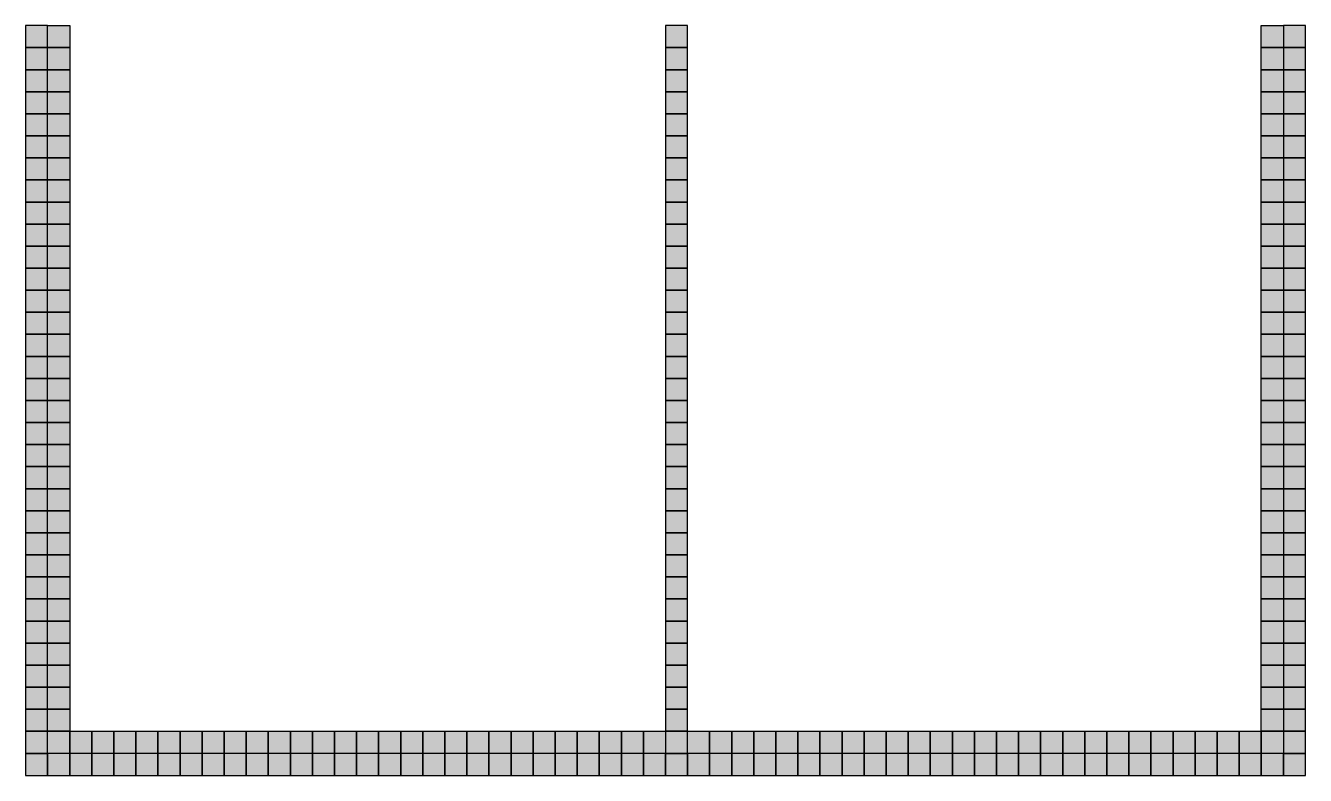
# Model space of a CAD drawing. Header units: inches. Extents: x 0.64 to 6.44, y -0.05 to 7.15.
# Drawn here: x 0.64 to 6.44, y -0.05 to 3.35 of the extents above; entities that cross this region are included whole.
import ezdxf

# ---------------------------------------------------------------- set-up
doc = ezdxf.new("R2010")
doc.units = ezdxf.units.IN
doc.header["$MEASUREMENT"] = 0
doc.layers.add('GRILLA PIXEL', color=7, linetype='Continuous')

# ---------------------------------------------------------------- blocks, each defined once
blk = doc.blocks.new('0-255-255-31-Muro alto')
at = {"layer": 'GRILLA PIXEL', "true_color": 0xffff1f}
h = blk.add_hatch(color=2, dxfattribs=at)
h.dxf.hatch_style = 1
h.paths.add_polyline_path([(0, 0), (-0.1, 0), (-0.1, -0.1), (0, -0.1)])
blk.add_lwpolyline([(-0.1, 0), (-0.1, -0.1), (0, -0.1), (0, 0)], close=True)
blk = doc.blocks.new('0-0-28-112-Muro auxiliar fichas esquinas')
at = {"layer": 'GRILLA PIXEL', "true_color": 0x001c70}
h = blk.add_hatch(color=166, dxfattribs=at)
h.dxf.hatch_style = 1
h.paths.add_polyline_path([(0, 0), (-0.1, 0), (-0.1, -0.1), (0, -0.1)])
blk.add_lwpolyline([(-0.1, 0), (-0.1, -0.1), (0, -0.1), (0, 0)], close=True)
blk = doc.blocks.new('0-255-0-0-Muro dormitorio principal')
h = blk.add_hatch(color=1)
h.dxf.hatch_style = 1
h.paths.add_polyline_path([(0, 0), (-0.1, 0), (-0.1, -0.1), (0, -0.1)])
blk.add_lwpolyline([(-0.1, 0), (-0.1, -0.1), (0, -0.1), (0, 0)], close=True)
blk = doc.blocks.new('0-203-204-205-Ventana principal')
at = {"layer": 'GRILLA PIXEL', "true_color": 0xcbcccd}
h = blk.add_hatch(color=254, dxfattribs=at)
h.dxf.hatch_style = 1
h.paths.add_polyline_path([(0, 0), (-0.1, 0), (-0.1, -0.1), (0, -0.1)])
blk.add_lwpolyline([(-0.1, 0), (-0.1, -0.1), (0, -0.1), (0, 0)], close=True)
blk = doc.blocks.new('1-94-64-02-auxiliar fichas extremo')
at = {"layer": 'GRILLA PIXEL', "true_color": 0x5e4002}
h = blk.add_hatch(color=48, dxfattribs=at)
h.dxf.hatch_style = 1
h.paths.add_polyline_path([(0, 0), (-0.1, 0), (-0.1, -0.1), (0, -0.1)])
blk.add_lwpolyline([(-0.1, 0), (-0.1, -0.1), (0, -0.1), (0, 0)], close=True)
blk = doc.blocks.new('1-99-100-102-auxiliar lado interno')
at = {"lineweight": 70, "true_color": 0x636466}
h = blk.add_hatch(color=251, dxfattribs=at)
h.dxf.hatch_style = 1
h.paths.add_polyline_path([(-0.1, -0.1), (-0.1, 0), (0, 0), (0, -0.1)])
blk.add_lwpolyline([(0, 0), (0, -0.1), (-0.1, -0.1), (-0.1, 0)], close=True)
blk = doc.blocks.new('pixel extremo ventana')
h = blk.add_hatch(color=136)
h.dxf.hatch_style = 1
h.paths.add_polyline_path([(0, 0), (-0.1, 0), (-0.1, -0.1), (0, -0.1)])
blk.add_lwpolyline([(-0.1, 0), (-0.1, -0.1), (0, -0.1), (0, 0)], close=True)

msp = doc.modelspace()

# ---------------------------------------------------------------- block references
for name, p in [('0-255-0-0-Muro dormitorio principal', (0.7412, 3.3495)), ('1-99-100-102-auxiliar lado interno', (0.8412, 3.3495)), ('0-255-255-31-Muro alto', (3.6412, 3.3495)), ('1-99-100-102-auxiliar lado interno', (6.3412, 3.3495)), ('0-255-255-31-Muro alto', (6.4412, 3.3495)), ('0-255-0-0-Muro dormitorio principal', (0.7412, 3.2495)), ('1-99-100-102-auxiliar lado interno', (0.8412, 3.2495)), ('0-255-255-31-Muro alto', (3.6412, 3.2495)), ('1-99-100-102-auxiliar lado interno', (6.3412, 3.2495)), ('0-255-255-31-Muro alto', (6.4412, 3.2495)), ('0-255-0-0-Muro dormitorio principal', (0.7412, 3.1495)), ('1-99-100-102-auxiliar lado interno', (0.8412, 3.1495)), ('0-255-255-31-Muro alto', (3.6412, 3.1495)), ('1-99-100-102-auxiliar lado interno', (6.3412, 3.1495)), ('0-255-255-31-Muro alto', (6.4412, 3.1495)), ('0-255-0-0-Muro dormitorio principal', (0.7412, 3.0495)), ('1-99-100-102-auxiliar lado interno', (0.8412, 3.0495)), ('0-255-255-31-Muro alto', (3.6412, 3.0495)), ('1-99-100-102-auxiliar lado interno', (6.3412, 3.0495)), ('0-255-255-31-Muro alto', (6.4412, 3.0495)), ('0-255-0-0-Muro dormitorio principal', (0.7412, 2.9495)), ('1-99-100-102-auxiliar lado interno', (0.8412, 2.9495)), ('0-255-255-31-Muro alto', (3.6412, 2.9495)), ('1-99-100-102-auxiliar lado interno', (6.3412, 2.9495)), ('0-255-255-31-Muro alto', (6.4412, 2.9495)), ('0-255-0-0-Muro dormitorio principal', (0.7412, 2.8495)), ('1-99-100-102-auxiliar lado interno', (0.8412, 2.8495)), ('0-255-255-31-Muro alto', (3.6412, 2.8495)), ('1-99-100-102-auxiliar lado interno', (6.3412, 2.8495)), ('0-255-255-31-Muro alto', (6.4412, 2.8495)), ('0-255-0-0-Muro dormitorio principal', (0.7412, 2.7495)), ('1-99-100-102-auxiliar lado interno', (0.8412, 2.7495)), ('0-255-255-31-Muro alto', (3.6412, 2.7495)), ('1-99-100-102-auxiliar lado interno', (6.3412, 2.7495)), ('0-255-255-31-Muro alto', (6.4412, 2.7495)), ('0-255-0-0-Muro dormitorio principal', (0.7412, 2.6495)), ('1-99-100-102-auxiliar lado interno', (0.8412, 2.6495)), ('0-255-255-31-Muro alto', (3.6412, 2.6495)), ('1-99-100-102-auxiliar lado interno', (6.3412, 2.6495)), ('0-255-255-31-Muro alto', (6.4412, 2.6495)), ('0-255-0-0-Muro dormitorio principal', (0.7412, 2.5495)), ('1-99-100-102-auxiliar lado interno', (0.8412, 2.5495)), ('0-255-255-31-Muro alto', (3.6412, 2.5495)), ('1-99-100-102-auxiliar lado interno', (6.3412, 2.5495)), ('0-255-255-31-Muro alto', (6.4412, 2.5495)), ('0-255-0-0-Muro dormitorio principal', (0.7412, 2.4495)), ('1-99-100-102-auxiliar lado interno', (0.8412, 2.4495)), ('0-255-255-31-Muro alto', (3.6412, 2.4495)), ('1-99-100-102-auxiliar lado interno', (6.3412, 2.4495)), ('0-255-255-31-Muro alto', (6.4412, 2.4495)), ('0-255-0-0-Muro dormitorio principal', (0.7412, 2.3495)), ('1-99-100-102-auxiliar lado interno', (0.8412, 2.3495)), ('0-255-255-31-Muro alto', (3.6412, 2.3495)), ('1-99-100-102-auxiliar lado interno', (6.3412, 2.3495)), ('0-255-255-31-Muro alto', (6.4412, 2.3495)), ('0-255-0-0-Muro dormitorio principal', (0.7412, 2.2495)), ('1-99-100-102-auxiliar lado interno', (0.8412, 2.2495)), ('0-255-255-31-Muro alto', (3.6412, 2.2495)), ('1-99-100-102-auxiliar lado interno', (6.3412, 2.2495)), ('0-255-255-31-Muro alto', (6.4412, 2.2495)), ('0-255-0-0-Muro dormitorio principal', (0.7412, 2.1495)), ('1-99-100-102-auxiliar lado interno', (0.8412, 2.1495)), ('0-255-255-31-Muro alto', (3.6412, 2.1495)), ('1-99-100-102-auxiliar lado interno', (6.3412, 2.1495)), ('0-255-255-31-Muro alto', (6.4412, 2.1495)), ('0-255-0-0-Muro dormitorio principal', (0.7412, 2.0495)), ('1-99-100-102-auxiliar lado interno', (0.8412, 2.0495)), ('0-255-255-31-Muro alto', (3.6412, 2.0495)), ('1-99-100-102-auxiliar lado interno', (6.3412, 2.0495)), ('0-255-255-31-Muro alto', (6.4412, 2.0495)), ('0-255-0-0-Muro dormitorio principal', (0.7412, 1.9495)), ('1-99-100-102-auxiliar lado interno', (0.8412, 1.9495)), ('0-255-255-31-Muro alto', (3.6412, 1.9495)), ('1-99-100-102-auxiliar lado interno', (6.3412, 1.9495)), ('0-255-255-31-Muro alto', (6.4412, 1.9495)), ('0-255-0-0-Muro dormitorio principal', (0.7412, 1.8495)), ('1-99-100-102-auxiliar lado interno', (0.8412, 1.8495)), ('0-255-255-31-Muro alto', (3.6412, 1.8495)), ('1-99-100-102-auxiliar lado interno', (6.3412, 1.8495)), ('0-255-255-31-Muro alto', (6.4412, 1.8495)), ('0-255-0-0-Muro dormitorio principal', (0.7412, 1.7495)), ('1-99-100-102-auxiliar lado interno', (0.8412, 1.7495)), ('0-255-255-31-Muro alto', (3.6412, 1.7495)), ('1-99-100-102-auxiliar lado interno', (6.3412, 1.7495)), ('0-255-255-31-Muro alto', (6.4412, 1.7495)), ('0-255-0-0-Muro dormitorio principal', (0.7412, 1.6495)), ('1-99-100-102-auxiliar lado interno', (0.8412, 1.6495)), ('0-255-255-31-Muro alto', (3.6412, 1.6495)), ('1-99-100-102-auxiliar lado interno', (6.3412, 1.6495)), ('0-255-255-31-Muro alto', (6.4412, 1.6495)), ('0-255-0-0-Muro dormitorio principal', (0.7412, 1.5495)), ('1-99-100-102-auxiliar lado interno', (0.8412, 1.5495)), ('0-255-255-31-Muro alto', (3.6412, 1.5495)), ('1-99-100-102-auxiliar lado interno', (6.3412, 1.5495)), ('0-255-255-31-Muro alto', (6.4412, 1.5495)), ('0-255-0-0-Muro dormitorio principal', (0.7412, 1.4495)), ('1-99-100-102-auxiliar lado interno', (0.8412, 1.4495)), ('0-255-255-31-Muro alto', (3.6412, 1.4495)), ('1-99-100-102-auxiliar lado interno', (6.3412, 1.4495)), ('0-255-255-31-Muro alto', (6.4412, 1.4495)), ('0-255-0-0-Muro dormitorio principal', (0.7412, 1.3495)), ('1-99-100-102-auxiliar lado interno', (0.8412, 1.3495)), ('0-255-255-31-Muro alto', (3.6412, 1.3495)), ('1-99-100-102-auxiliar lado interno', (6.3412, 1.3495)), ('0-255-255-31-Muro alto', (6.4412, 1.3495)), ('0-255-0-0-Muro dormitorio principal', (0.7412, 1.2495)), ('1-99-100-102-auxiliar lado interno', (0.8412, 1.2495)), ('0-255-255-31-Muro alto', (3.6412, 1.2495)), ('1-99-100-102-auxiliar lado interno', (6.3412, 1.2495)), ('0-255-255-31-Muro alto', (6.4412, 1.2495)), ('0-255-0-0-Muro dormitorio principal', (0.7412, 1.1495)), ('1-99-100-102-auxiliar lado interno', (0.8412, 1.1495)), ('0-255-255-31-Muro alto', (3.6412, 1.1495)), ('1-99-100-102-auxiliar lado interno', (6.3412, 1.1495)), ('0-255-255-31-Muro alto', (6.4412, 1.1495)), ('0-255-0-0-Muro dormitorio principal', (0.7412, 1.0495)), ('1-99-100-102-auxiliar lado interno', (0.8412, 1.0495)), ('0-255-255-31-Muro alto', (3.6412, 1.0495)), ('1-99-100-102-auxiliar lado interno', (6.3412, 1.0495)), ('0-255-255-31-Muro alto', (6.4412, 1.0495)), ('0-255-0-0-Muro dormitorio principal', (0.7412, 0.9495)), ('1-99-100-102-auxiliar lado interno', (0.8412, 0.9495)), ('0-255-255-31-Muro alto', (3.6412, 0.9495)), ('1-99-100-102-auxiliar lado interno', (6.3412, 0.9495)), ('0-255-255-31-Muro alto', (6.4412, 0.9495)), ('0-255-0-0-Muro dormitorio principal', (0.7412, 0.8495)), ('1-99-100-102-auxiliar lado interno', (0.8412, 0.8495)), ('0-255-255-31-Muro alto', (3.6412, 0.8495)), ('1-99-100-102-auxiliar lado interno', (6.3412, 0.8495)), ('0-255-255-31-Muro alto', (6.4412, 0.8495)), ('0-255-0-0-Muro dormitorio principal', (0.7412, 0.7495)), ('1-99-100-102-auxiliar lado interno', (0.8412, 0.7495)), ('0-255-255-31-Muro alto', (3.6412, 0.7495)), ('1-99-100-102-auxiliar lado interno', (6.3412, 0.7495)), ('0-255-255-31-Muro alto', (6.4412, 0.7495)), ('0-255-0-0-Muro dormitorio principal', (0.7412, 0.6495)), ('1-99-100-102-auxiliar lado interno', (0.8412, 0.6495)), ('0-255-255-31-Muro alto', (3.6412, 0.6495)), ('1-99-100-102-auxiliar lado interno', (6.3412, 0.6495)), ('0-255-255-31-Muro alto', (6.4412, 0.6495)), ('0-255-0-0-Muro dormitorio principal', (0.7412, 0.5495)), ('1-99-100-102-auxiliar lado interno', (0.8412, 0.5495)), ('0-255-255-31-Muro alto', (3.6412, 0.5495)), ('1-99-100-102-auxiliar lado interno', (6.3412, 0.5495)), ('0-255-255-31-Muro alto', (6.4412, 0.5495)), ('0-255-0-0-Muro dormitorio principal', (0.7412, 0.4495)), ('1-99-100-102-auxiliar lado interno', (0.8412, 0.4495)), ('0-255-255-31-Muro alto', (3.6412, 0.4495)), ('1-99-100-102-auxiliar lado interno', (6.3412, 0.4495)), ('0-255-255-31-Muro alto', (6.4412, 0.4495)), ('0-255-0-0-Muro dormitorio principal', (0.7412, 0.3495)), ('1-99-100-102-auxiliar lado interno', (0.8412, 0.3495)), ('0-255-255-31-Muro alto', (3.6412, 0.3495)), ('1-99-100-102-auxiliar lado interno', (6.3412, 0.3495)), ('0-255-255-31-Muro alto', (6.4412, 0.3495)), ('0-255-0-0-Muro dormitorio principal', (0.7412, 0.2495)), ('1-99-100-102-auxiliar lado interno', (0.8412, 0.2495)), ('0-255-255-31-Muro alto', (3.6412, 0.2495)), ('1-99-100-102-auxiliar lado interno', (6.3412, 0.2495)), ('0-255-255-31-Muro alto', (6.4412, 0.2495)), ('0-255-0-0-Muro dormitorio principal', (0.7412, 0.1495)), ('1-99-100-102-auxiliar lado interno', (0.8412, 0.1495)), ('1-99-100-102-auxiliar lado interno', (0.9412, 0.1495)), ('1-99-100-102-auxiliar lado interno', (1.0412, 0.1495)), ('1-99-100-102-auxiliar lado interno', (1.1412, 0.1495)), ('1-99-100-102-auxiliar lado interno', (1.2412, 0.1495)), ('1-99-100-102-auxiliar lado interno', (1.3412, 0.1495)), ('1-99-100-102-auxiliar lado interno', (1.4412, 0.1495)), ('1-99-100-102-auxiliar lado interno', (1.5412, 0.1495)), ('1-99-100-102-auxiliar lado interno', (1.6412, 0.1495)), ('1-99-100-102-auxiliar lado interno', (1.7412, 0.1495)), ('1-99-100-102-auxiliar lado interno', (1.8412, 0.1495)), ('1-99-100-102-auxiliar lado interno', (1.9412, 0.1495)), ('1-99-100-102-auxiliar lado interno', (2.0412, 0.1495)), ('1-99-100-102-auxiliar lado interno', (2.1412, 0.1495)), ('1-99-100-102-auxiliar lado interno', (2.2412, 0.1495)), ('1-99-100-102-auxiliar lado interno', (2.3412, 0.1495)), ('1-99-100-102-auxiliar lado interno', (2.4412, 0.1495)), ('1-99-100-102-auxiliar lado interno', (2.5412, 0.1495)), ('1-99-100-102-auxiliar lado interno', (2.6412, 0.1495)), ('1-99-100-102-auxiliar lado interno', (2.7412, 0.1495)), ('1-99-100-102-auxiliar lado interno', (2.8412, 0.1495)), ('1-99-100-102-auxiliar lado interno', (2.9412, 0.1495)), ('1-99-100-102-auxiliar lado interno', (3.0412, 0.1495)), ('1-99-100-102-auxiliar lado interno', (3.1412, 0.1495)), ('1-99-100-102-auxiliar lado interno', (3.2412, 0.1495)), ('1-99-100-102-auxiliar lado interno', (3.3412, 0.1495)), ('1-99-100-102-auxiliar lado interno', (3.4412, 0.1495)), ('1-99-100-102-auxiliar lado interno', (3.5412, 0.1495)), ('0-255-255-31-Muro alto', (3.6412, 0.1495)), ('1-99-100-102-auxiliar lado interno', (3.7412, 0.1495)), ('1-99-100-102-auxiliar lado interno', (3.8412, 0.1495)), ('1-99-100-102-auxiliar lado interno', (3.9412, 0.1495)), ('1-99-100-102-auxiliar lado interno', (4.0412, 0.1495)), ('1-99-100-102-auxiliar lado interno', (4.1412, 0.1495)), ('1-99-100-102-auxiliar lado interno', (4.2412, 0.1495)), ('1-99-100-102-auxiliar lado interno', (4.3412, 0.1495)), ('1-99-100-102-auxiliar lado interno', (4.4412, 0.1495)), ('1-99-100-102-auxiliar lado interno', (4.5412, 0.1495)), ('1-99-100-102-auxiliar lado interno', (4.6412, 0.1495)), ('1-99-100-102-auxiliar lado interno', (4.7412, 0.1495)), ('1-99-100-102-auxiliar lado interno', (4.8412, 0.1495)), ('1-99-100-102-auxiliar lado interno', (4.9412, 0.1495)), ('1-99-100-102-auxiliar lado interno', (5.0412, 0.1495)), ('1-99-100-102-auxiliar lado interno', (5.1412, 0.1495)), ('1-99-100-102-auxiliar lado interno', (5.2412, 0.1495)), ('1-99-100-102-auxiliar lado interno', (5.3412, 0.1495)), ('1-99-100-102-auxiliar lado interno', (5.4412, 0.1495)), ('1-99-100-102-auxiliar lado interno', (5.5412, 0.1495)), ('1-99-100-102-auxiliar lado interno', (5.6412, 0.1495)), ('1-99-100-102-auxiliar lado interno', (5.7412, 0.1495)), ('1-99-100-102-auxiliar lado interno', (5.8412, 0.1495)), ('1-99-100-102-auxiliar lado interno', (5.9412, 0.1495)), ('1-99-100-102-auxiliar lado interno', (6.0412, 0.1495)), ('1-99-100-102-auxiliar lado interno', (6.1412, 0.1495)), ('1-99-100-102-auxiliar lado interno', (6.2412, 0.1495)), ('1-99-100-102-auxiliar lado interno', (6.3412, 0.1495)), ('0-0-28-112-Muro auxiliar fichas esquinas', (6.4412, 0.1495)), ('1-94-64-02-auxiliar fichas extremo', (0.7412, 0.0495)), ('pixel extremo ventana', (0.8412, 0.0494)), ('0-203-204-205-Ventana principal', (0.9412, 0.0495)), ('0-203-204-205-Ventana principal', (1.0412, 0.0495)), ('0-203-204-205-Ventana principal', (1.1412, 0.0495)), ('0-203-204-205-Ventana principal', (1.2412, 0.0495)), ('0-203-204-205-Ventana principal', (1.3412, 0.0495)), ('0-203-204-205-Ventana principal', (1.4412, 0.0495)), ('0-203-204-205-Ventana principal', (1.5412, 0.0495)), ('0-203-204-205-Ventana principal', (1.6412, 0.0495)), ('0-203-204-205-Ventana principal', (1.7412, 0.0495)), ('0-203-204-205-Ventana principal', (1.8412, 0.0495)), ('0-203-204-205-Ventana principal', (1.9412, 0.0495)), ('0-203-204-205-Ventana principal', (2.0412, 0.0495)), ('0-203-204-205-Ventana principal', (2.1412, 0.0495)), ('0-203-204-205-Ventana principal', (2.2412, 0.0495)), ('pixel extremo ventana', (2.3412, 0.0494)), ('0-255-255-31-Muro alto', (2.4412, 0.0495)), ('0-255-255-31-Muro alto', (2.5412, 0.0495)), ('0-255-255-31-Muro alto', (2.6412, 0.0495)), ('0-255-255-31-Muro alto', (2.7412, 0.0495)), ('0-255-255-31-Muro alto', (2.8412, 0.0495)), ('0-255-255-31-Muro alto', (2.9412, 0.0495)), ('0-255-255-31-Muro alto', (3.0412, 0.0495)), ('0-255-255-31-Muro alto', (3.1412, 0.0495)), ('0-255-255-31-Muro alto', (3.2412, 0.0495)), ('0-255-255-31-Muro alto', (3.3412, 0.0495)), ('0-255-255-31-Muro alto', (3.4412, 0.0495)), ('0-255-255-31-Muro alto', (3.5412, 0.0495)), ('0-255-255-31-Muro alto', (3.6412, 0.0495)), ('0-255-255-31-Muro alto', (3.7412, 0.0495)), ('0-255-255-31-Muro alto', (3.8412, 0.0495)), ('0-255-255-31-Muro alto', (3.9412, 0.0495)), ('0-255-255-31-Muro alto', (4.0412, 0.0495)), ('0-255-255-31-Muro alto', (4.1412, 0.0495)), ('0-255-255-31-Muro alto', (4.2412, 0.0495)), ('0-255-255-31-Muro alto', (4.3412, 0.0495)), ('pixel extremo ventana', (4.4412, 0.0494)), ('0-203-204-205-Ventana principal', (4.5412, 0.0495)), ('0-203-204-205-Ventana principal', (4.6412, 0.0495)), ('0-203-204-205-Ventana principal', (4.7412, 0.0495)), ('0-203-204-205-Ventana principal', (4.8412, 0.0495)), ('0-203-204-205-Ventana principal', (4.9412, 0.0495)), ('0-203-204-205-Ventana principal', (5.0412, 0.0495)), ('0-203-204-205-Ventana principal', (5.1412, 0.0495)), ('0-203-204-205-Ventana principal', (5.2412, 0.0495)), ('0-203-204-205-Ventana principal', (5.3412, 0.0495)), ('0-203-204-205-Ventana principal', (5.4412, 0.0495)), ('0-203-204-205-Ventana principal', (5.5412, 0.0495)), ('0-203-204-205-Ventana principal', (5.6412, 0.0495)), ('0-203-204-205-Ventana principal', (5.7412, 0.0495)), ('0-203-204-205-Ventana principal', (5.8412, 0.0495)), ('0-203-204-205-Ventana principal', (5.9412, 0.0495)), ('0-203-204-205-Ventana principal', (6.0412, 0.0495)), ('0-203-204-205-Ventana principal', (6.1412, 0.0495)), ('0-203-204-205-Ventana principal', (6.2412, 0.0495)), ('pixel extremo ventana', (6.3412, 0.0494)), ('0-0-28-112-Muro auxiliar fichas esquinas', (6.4412, 0.0495))]:
    msp.add_blockref(name, p)

doc.saveas('drawing.dxf')
